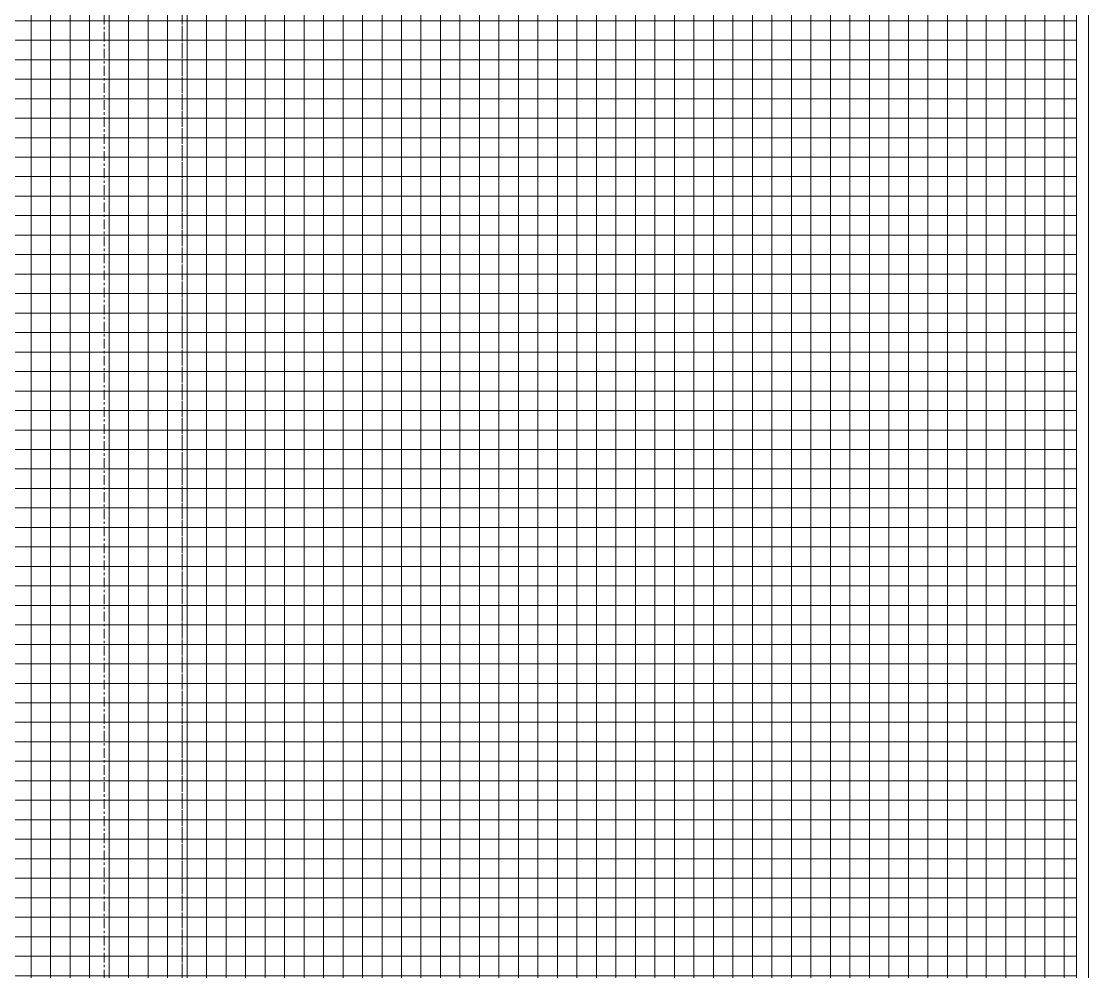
# Model space of a CAD drawing. Header units: inches. Extents: x 25369 to 33163, y -23509 to -20274.
# Drawn here: x 31614.2 to 31669, y -22748.1 to -22699.3 of the extents above; entities that cross this region are included whole.
import ezdxf

# ---------------------------------------------------------------- set-up
doc = ezdxf.new("R2010")
doc.units = ezdxf.units.IN
doc.header["$MEASUREMENT"] = 0
doc.linetypes.add('Grid Line 1_2_', pattern=[0.875, 0.5, -0.125, 0.125, -0.125])
for name, color, linetype, lineweight in [('A-FLOR-PATT', 8, 'Continuous', 13), ('A-WALL', 113, 'Continuous', 13), ('A-WALL-PATT', 111, 'Continuous', 25), ('I-WALL', 2, 'Continuous', 13), ('S-GRID', 1, 'Continuous', 9)]:
    doc.layers.add(name, color=color, linetype=linetype, lineweight=lineweight)

# ---------------------------------------------------------------- blocks, each defined once
blk = doc.blocks.new('Locker Rooms and Restrooms_rvt-2-Overall Floor Plan')
at = {"layer": 'A-FLOR-PATT', "lineweight": 9}
h = blk.add_hatch(dxfattribs=at)
h.set_pattern_fill('FP_75', color=43, style=0, pattern_type=2)
h.set_pattern_definition([(180, (31990.744, -22714.297), (-1e-16, -1), []), (270, (31990.744, -22714.297), (1, 6e-17), [])])
h.paths.add_polyline_path([(25559.265, -22749.166), (25559.343, -22749.479), (25559.328, -22749.416)], flags=0)
h.paths.add_polyline_path([(25601.39, -22749.041), (25601.468, -22749.354), (25601.453, -22749.291)], flags=0)
h.paths.add_polyline_path([(25643.515, -22749.041), (25643.593, -22749.354), (25643.578, -22749.291)], flags=0)
h.paths.add_polyline_path([(25655.328, -22696.49), (25655.391, -22696.24), (25655.328, -22696.24)], flags=0)
h.paths.add_polyline_path([(25521.39, -22750.354), (25559.015, -22750.354), (25559.015, -22749.166), (25564.64, -22749.166), (25564.64, -22750.354), (25601.14, -22750.354), (25601.14, -22749.041), (25606.765, -22749.041), (25606.765, -22750.354), (25643.265, -22750.354), (25643.265, -22749.041), (25648.89, -22749.041), (25648.89, -22750.354), (25685.39, -22750.354), (25685.39, -22749.49), (25700.828, -22749.49), (25700.828, -22750.354), (25737.265, -22750.354), (25737.265, -22695.928), (25737.14, -22695.928), (25737.078, -22696.178), (25736.828, -22696.24), (25736.828, -22696.49), (25655.078, -22696.49), (25655.078, -22695.428), (25609.203, -22695.428), (25609.203, -22696.49), (25522.515, -22696.49), (25522.515, -22696.178), (25522.265, -22696.178), (25522.203, -22695.928), (25521.953, -22695.928), (25521.953, -22695.428), (25521.39, -22695.428), (25521.39, -22724.132)], flags=0)
h.paths.add_polyline_path([(25700.515, -22749.803), (25700.578, -22749.74), (25700.515, -22749.74), (25700.265, -22749.803)], flags=0)
h.paths.add_polyline_path([(25564.078, -22749.479), (25564.39, -22749.4), (25564.328, -22749.416)], flags=0)
h.paths.add_polyline_path([(25648.328, -22749.354), (25648.64, -22749.275), (25648.578, -22749.291)], flags=0)
h.paths.add_polyline_path([(25606.203, -22749.354), (25606.515, -22749.275), (25606.453, -22749.291)], flags=0)
h.paths.add_polyline_path([(25608.89, -22696.178), (25608.932, -22696.094), (25608.89, -22695.928)], flags=0)

msp = doc.modelspace()

# ---------------------------------------------------------------- hatches: boundary and pattern name
at = {"layer": 'A-WALL-PATT', "lineweight": 9}
h = msp.add_hatch(dxfattribs=at)
h.set_pattern_fill('FP_17', color=253, style=0, pattern_type=2)
h.set_pattern_definition([(0, (5931.104, 0), (61.44, 15.36), [2.534, -43.546, 2.534, -43.546, -245.76]), (0, (5931.104, 0), (61.44, 15.36), [-92.16, 2.534, -89.626, 2.534, -43.546, -107.52]), (0, (5931.104, 0), (61.44, 15.36), [-230.4, 2.534, -28.186, 2.534, -74.266]), (120, (5954.144, 7.68), (-44.02215, 45.528601), [2.534, -43.546, 2.534, -43.546, -245.76]), (120, (5954.144, 7.68), (-44.02215, 45.528601), [-92.16, 2.534, -89.626, 2.534, -43.546, -107.52]), (120, (5954.144, 7.68), (-44.02215, 45.528601), [-230.4, 2.534, -28.186, 2.534, -74.266]), (240, (5961.824, 38.4), (-17.41785, -60.888601), [2.534, -43.546, 2.534, -43.546, -245.76]), (240, (5961.824, 38.4), (-17.41785, -60.888601), [-92.16, 2.534, -89.626, 2.534, -43.546, -107.52]), (240, (5961.824, 38.4), (-17.41785, -60.888601), [-230.4, 2.534, -28.186, 2.534, -74.266])])
h.paths.add_polyline_path([(31668.994, -22787.303), (31668.994, -22767.89), (31668.369, -22767.89), (31668.369, -22787.303)], flags=0)
h.paths.add_polyline_path([(31668.994, -22767.09), (31668.994, -22604.365), (31668.369, -22604.365), (31668.436, -22767.09)], flags=0)

# ---------------------------------------------------------------- linework, layer by layer
at = {"layer": 'A-WALL', "color": 7}
msp.add_line((31668.994, -22370.178), (31668.994, -22767.09), dxfattribs=at)
at = {"layer": 'I-WALL', "color": 7}
msp.add_line((31668.369, -22369.553), (31668.369, -22767.09), dxfattribs=at)
at = {"layer": 'S-GRID', "linetype": 'Grid Line 1_2_'}
for p, q in [((31622.494, -23095.8), (31622.494, -20550.053)), ((31618.494, -23317.241), (31618.494, -20902.428)), ((31622.494, -23413.241), (31622.494, -20902.428))]:
    msp.add_line(p, q, dxfattribs=at)

# ---------------------------------------------------------------- block references
at = {"color": 250, "lineweight": 5}
msp.add_blockref('Locker Rooms and Restrooms_rvt-2-Overall Floor Plan', (5931.104, 0), dxfattribs=at)

doc.saveas('drawing.dxf')
